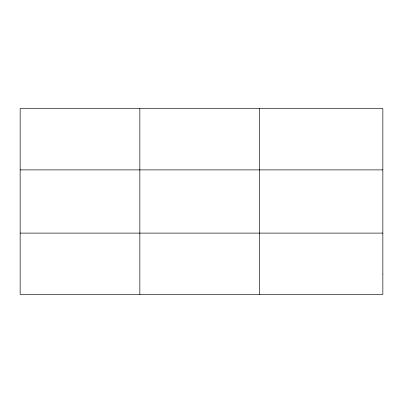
<?xml version="1.0" encoding="UTF-8"?>
<svg xmlns="http://www.w3.org/2000/svg" width="403" height="403" viewBox="0 0 403 403"><rect width="100%" height="100%" fill="white"/><g stroke="black" fill="none" stroke-linecap="round" stroke-linejoin="round"><path stroke-width="0.6" d="M139.841 108.538L139.841 294.462M259.532 108.538L259.532 294.462M20.15 169.895L382.85 169.895M20.15 233.105L382.85 233.105M382.85 274.01L382.85 294.462L20.15 294.462L20.15 108.538L382.85 108.538L382.85 274.01"/></g></svg>
